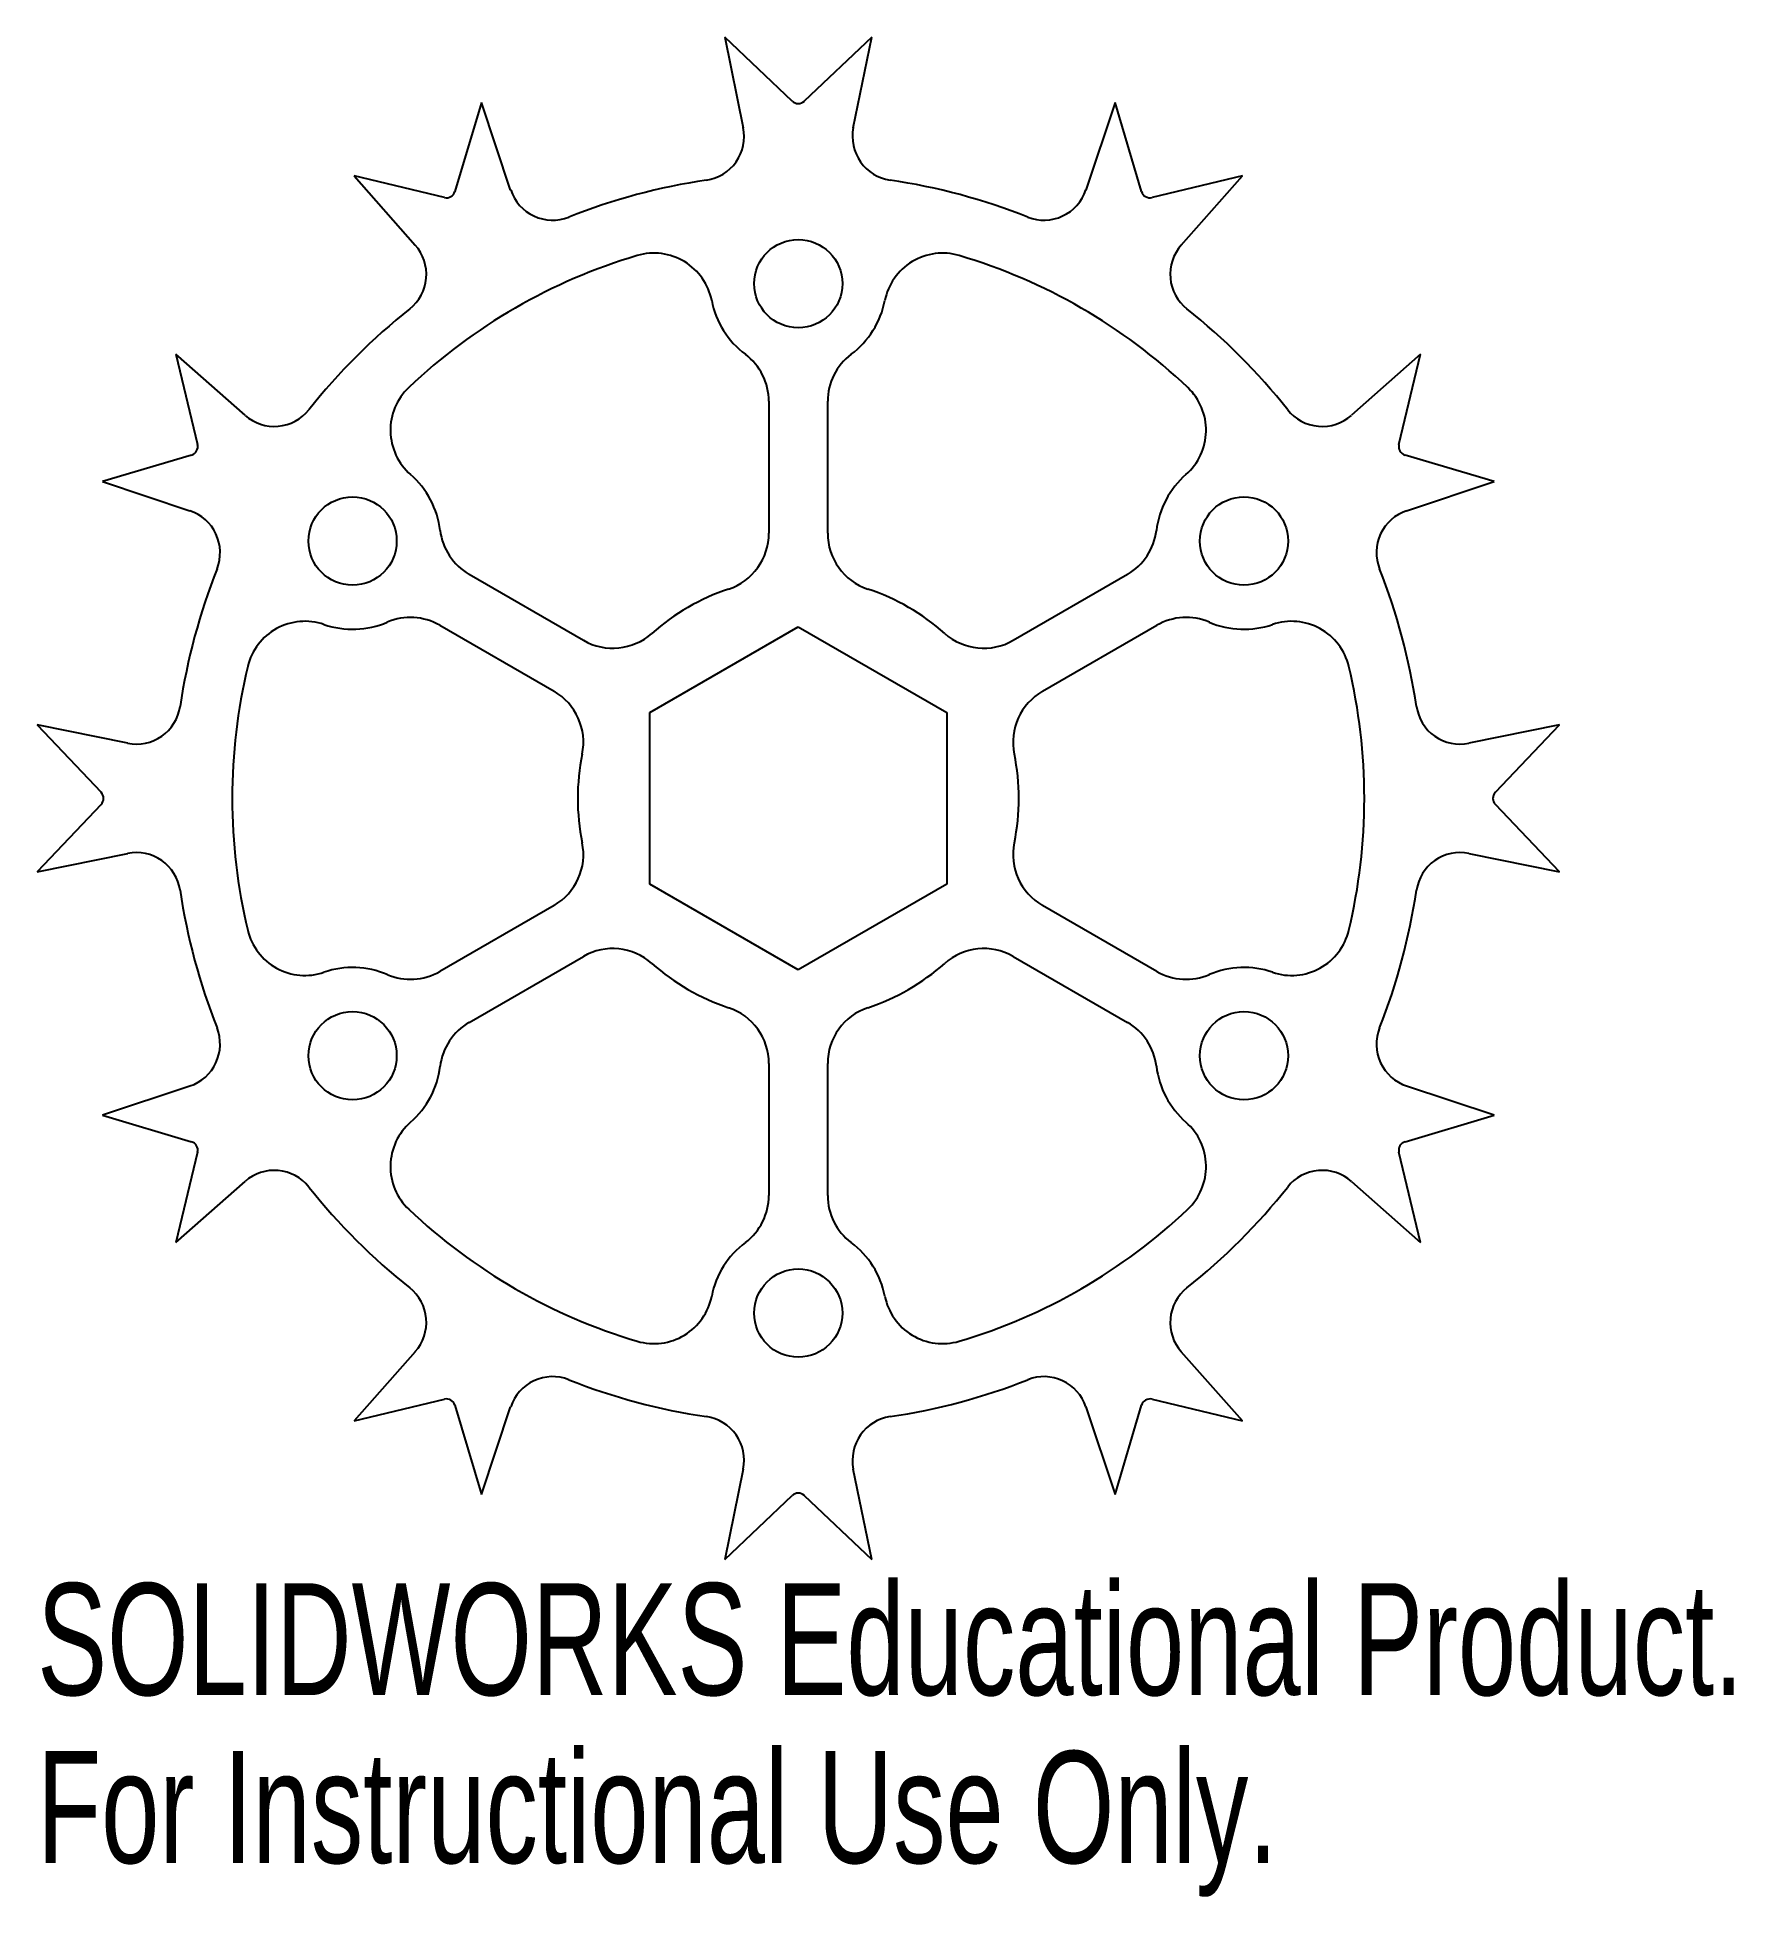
# Model space of a CAD drawing. Header units: inches. Extents: x -1.29 to 1.59, y -1.87 to 1.29.
import ezdxf

# ---------------------------------------------------------------- set-up
doc = ezdxf.new("R2010")
doc.units = ezdxf.units.IN
doc.header["$MEASUREMENT"] = 0
doc.styles.add('SLDTEXTSTYLE0', font='TXT', dxfattribs={"width": 0.7})

msp = doc.modelspace()

# ---------------------------------------------------------------- linework, layer by layer
at = {"color": 7, "linetype": 'Continuous', "lineweight": 25}
for p, q in [((-0.125, 1.294), (-0.0936, 1.1401)), ((-0.0103, 1.1852), (-0.125, 1.294)), ((0.125, 1.294), (0.0103, 1.1852)), ((0.0936, 1.1401), (0.125, 1.294)), ((-0.5387, 1.1831), (-0.5837, 1.0316)), ((-0.489, 1.0342), (-0.5387, 1.1831)), ((0.5387, 1.1831), (0.489, 1.0342)), ((0.5837, 1.0316), (0.5387, 1.1831)), ((-0.7552, 1.0581), (-0.6512, 0.9406)), ((-0.6015, 1.0213), (-0.7552, 1.0581)), ((0.7552, 1.0581), (0.6015, 1.0213)), ((0.6512, 0.9406), (0.7552, 1.0581)), ((-1.0581, 0.7552), (-1.0213, 0.6015)), ((-0.9406, 0.6512), (-1.0581, 0.7552)), ((1.0581, 0.7552), (0.9406, 0.6512)), ((1.0213, 0.6015), (1.0581, 0.7552)), ((-0.05, 0.675), (-0.05, 0.4507)), ((0.05, 0.4507), (0.05, 0.675)), ((-1.0316, 0.5837), (-1.1831, 0.5387)), ((1.1831, 0.5387), (1.0316, 0.5837)), ((-1.1831, 0.5387), (-1.0342, 0.489)), ((1.0342, 0.489), (1.1831, 0.5387)), ((-0.3653, 0.2686), (-0.5596, 0.3808)), ((0.5596, 0.3808), (0.3653, 0.2686)), ((-0.6096, 0.2942), (-0.4153, 0.182)), ((-0.2525, 0.1458), (0, 0.2916)), ((0, 0.2916), (0.2525, 0.1458)), ((0.4153, 0.182), (0.6096, 0.2942)), ((-0.2525, -0.1458), (-0.2525, 0.1458)), ((0.2525, 0.1458), (0.2525, -0.1458)), ((-1.294, 0.125), (-1.1852, 0.0103)), ((-1.1401, 0.0936), (-1.294, 0.125)), ((1.294, 0.125), (1.1401, 0.0936)), ((1.1852, 0.0103), (1.294, 0.125)), ((-1.1852, -0.0103), (-1.294, -0.125)), ((1.294, -0.125), (1.1852, -0.0103)), ((-1.294, -0.125), (-1.1401, -0.0936)), ((1.1401, -0.0936), (1.294, -0.125)), ((0, -0.2916), (-0.2525, -0.1458)), ((0.2525, -0.1458), (0, -0.2916)), ((-0.4153, -0.182), (-0.6096, -0.2942)), ((0.6096, -0.2942), (0.4153, -0.182)), ((-0.5596, -0.3808), (-0.3653, -0.2686)), ((0.3653, -0.2686), (0.5596, -0.3808)), ((-0.05, -0.4507), (-0.05, -0.675)), ((0.05, -0.675), (0.05, -0.4507)), ((-1.0342, -0.489), (-1.1831, -0.5387)), ((1.1831, -0.5387), (1.0342, -0.489)), ((-1.1831, -0.5387), (-1.0316, -0.5837)), ((1.0316, -0.5837), (1.1831, -0.5387)), ((-1.0213, -0.6015), (-1.0581, -0.7552)), ((1.0581, -0.7552), (1.0213, -0.6015)), ((-1.0581, -0.7552), (-0.9406, -0.6512)), ((0.9406, -0.6512), (1.0581, -0.7552)), ((-0.6512, -0.9406), (-0.7552, -1.0581)), ((0.7552, -1.0581), (0.6512, -0.9406)), ((-0.7552, -1.0581), (-0.6015, -1.0213)), ((-0.5837, -1.0316), (-0.5387, -1.1831)), ((-0.5387, -1.1831), (-0.489, -1.0342)), ((0.489, -1.0342), (0.5387, -1.1831)), ((0.5387, -1.1831), (0.5837, -1.0316)), ((0.6015, -1.0213), (0.7552, -1.0581)), ((-0.0936, -1.1401), (-0.125, -1.294)), ((0.125, -1.294), (0.0936, -1.1401)), ((-0.125, -1.294), (-0.0103, -1.1852)), ((0.0103, -1.1852), (0.125, -1.294))]:
    msp.add_line(p, q, dxfattribs=at)
for centre in [(0, 0.875), (-0.7578, 0.4375), (0.7578, 0.4375), (-0.7578, -0.4375), (0.7578, -0.4375), (0, -0.875)]:
    msp.add_circle(centre, 0.075, dxfattribs=at)
for centre, radius, start, end in [((0, 1.1961), 0.015, 226.5177, 313.4823), ((-0.1671, 1.1252), 0.075, 278.4494, 11.5177), ((0.1671, 1.1252), 0.075, 168.4823, 261.5506), ((0, 0), 1.0625, 98.4494, 111.5506), ((0, 0), 1.0625, 68.4494, 81.5506), ((-0.5981, 1.0359), 0.015, 256.5177, 343.4823), ((-0.4178, 1.058), 0.075, 198.4823, 291.5506), ((0.4178, 1.058), 0.075, 248.4494, 341.5177), ((0.5981, 1.0359), 0.015, 196.5177, 283.4823), ((0, 0), 0.9625, 106.525, 133.475), ((-0.7073, 0.8908), 0.075, 308.4494, 41.5177), ((-0.2453, 0.8269), 0.1, 11.0987, 106.525), ((0.2453, 0.8269), 0.1, 73.475, 168.9013), ((0, 0), 0.9625, 46.525, 73.475), ((0.7073, 0.8908), 0.075, 138.4823, 231.5506), ((0, 0), 1.0625, 128.4494, 141.5506), ((0, 0.875), 0.15, 191.0987, 233.1301), ((0, 0.875), 0.15, 306.8699, 348.9013), ((0, 0), 1.0625, 38.4494, 51.5506), ((-0.15, 0.675), 0.1, 0, 53.1301), ((0.15, 0.675), 0.1, 126.8699, 180), ((-0.5934, 0.6259), 0.1, 133.475, 228.9013), ((0.5934, 0.6259), 0.1, 311.0987, 46.525), ((-0.8908, 0.7073), 0.075, 228.4823, 321.5506), ((0.8908, 0.7073), 0.075, 218.4494, 311.5177), ((-1.0359, 0.5981), 0.015, 286.5177, 13.4823), ((1.0359, 0.5981), 0.015, 166.5177, 253.4823), ((-0.7578, 0.4375), 0.15, 6.8699, 48.9013), ((0.7578, 0.4375), 0.15, 131.0987, 173.1301), ((-1.058, 0.4178), 0.075, 338.4494, 71.5177), ((1.058, 0.4178), 0.075, 108.4823, 201.5506), ((-0.5096, 0.4674), 0.1, 186.8699, 240), ((-0.15, 0.4507), 0.1, 288.4085, 0), ((0.15, 0.4507), 0.1, 180, 251.5915), ((0.5096, 0.4674), 0.1, 300, 353.1301), ((0, 0), 1.0625, 158.4494, 171.5506), ((0, 0), 1.0625, 8.4494, 21.5506), ((0, 0), 0.375, 108.4085, 131.5915), ((0, 0), 0.375, 48.4085, 71.5915), ((-0.8388, 0.201), 0.1, 71.0987, 166.525), ((-0.7578, 0.4375), 0.15, 251.0987, 293.1301), ((-0.6596, 0.2076), 0.1, 60, 113.1301), ((0.6596, 0.2076), 0.1, 66.8699, 120), ((0.7578, 0.4375), 0.15, 246.8699, 288.9013), ((0.8388, 0.201), 0.1, 13.475, 108.9013), ((-0.3153, 0.3553), 0.1, 240, 311.5915), ((0.3153, 0.3553), 0.1, 228.4085, 300), ((0, 0), 0.9625, 166.525, 193.475), ((0, 0), 0.9625, 346.525, 13.475), ((-0.4653, 0.0954), 0.1, 348.4085, 60), ((0.4653, 0.0954), 0.1, 120, 191.5915), ((-1.1252, 0.1671), 0.075, 258.4823, 351.5506), ((1.1252, 0.1671), 0.075, 188.4494, 281.5177), ((0, 0), 0.375, 168.4085, 191.5915), ((0, 0), 0.375, 348.4085, 11.5915), ((-1.1961, 0), 0.015, 316.5177, 43.4823), ((1.1961, 0), 0.015, 136.5177, 223.4823), ((-1.1252, -0.1671), 0.075, 8.4494, 101.5177), ((-0.4653, -0.0954), 0.1, 300, 11.5915), ((0.4653, -0.0954), 0.1, 168.4085, 240), ((1.1252, -0.1671), 0.075, 78.4823, 171.5506), ((0, 0), 1.0625, 188.4494, 201.5506), ((0, 0), 1.0625, 338.4494, 351.5506), ((-0.8388, -0.201), 0.1, 193.475, 288.9013), ((0.8388, -0.201), 0.1, 251.0987, 346.525), ((-0.3153, -0.3553), 0.1, 48.4085, 120), ((0, 0), 0.375, 228.4085, 251.5915), ((0, 0), 0.375, 288.4085, 311.5915), ((0.3153, -0.3553), 0.1, 60, 131.5915), ((-0.7578, -0.4375), 0.15, 66.8699, 108.9013), ((-0.6596, -0.2076), 0.1, 246.8699, 300), ((0.6596, -0.2076), 0.1, 240, 293.1301), ((0.7578, -0.4375), 0.15, 71.0987, 113.1301), ((-0.15, -0.4507), 0.1, 0, 71.5915), ((0.15, -0.4507), 0.1, 108.4085, 180), ((-1.058, -0.4178), 0.075, 288.4823, 21.5506), ((-0.5096, -0.4674), 0.1, 120, 173.1301), ((0.5096, -0.4674), 0.1, 6.8699, 60), ((1.058, -0.4178), 0.075, 158.4494, 251.5177), ((-0.7578, -0.4375), 0.15, 311.0987, 353.1301), ((0.7578, -0.4375), 0.15, 186.8699, 228.9013), ((-0.5934, -0.6259), 0.1, 131.0987, 226.525), ((0.5934, -0.6259), 0.1, 313.475, 48.9013), ((-1.0359, -0.5981), 0.015, 346.5177, 73.4823), ((1.0359, -0.5981), 0.015, 106.5177, 193.4823), ((-0.8908, -0.7073), 0.075, 38.4494, 131.5177), ((0, 0), 1.0625, 218.4494, 231.5506), ((0, 0), 1.0625, 308.4494, 321.5506), ((0.8908, -0.7073), 0.075, 48.4823, 141.5506), ((-0.15, -0.675), 0.1, 306.8699, 0), ((0.15, -0.675), 0.1, 180, 233.1301), ((0, 0), 0.9625, 226.525, 253.475), ((0, 0), 0.9625, 286.525, 313.475), ((0, -0.875), 0.15, 126.8699, 168.9013), ((0, -0.875), 0.15, 11.0987, 53.1301), ((-0.7073, -0.8908), 0.075, 318.4823, 51.5506), ((-0.2453, -0.8269), 0.1, 253.475, 348.9013), ((0.2453, -0.8269), 0.1, 191.0987, 286.525), ((0.7073, -0.8908), 0.075, 128.4494, 221.5177), ((-0.4178, -1.058), 0.075, 68.4494, 161.5177), ((0, 0), 1.0625, 248.4494, 261.5506), ((0, 0), 1.0625, 278.4494, 291.5506), ((0.4178, -1.058), 0.075, 18.4823, 111.5506), ((-0.5981, -1.0359), 0.015, 16.5177, 103.4823), ((0.5981, -1.0359), 0.015, 76.5177, 163.4823), ((-0.1671, -1.1252), 0.075, 348.4823, 81.5506), ((0.1671, -1.1252), 0.075, 98.4494, 191.5177), ((0, -1.1961), 0.015, 46.5177, 133.4823)]:
    msp.add_arc(centre, radius, start, end, dxfattribs=at)

# ---------------------------------------------------------------- texts
at = {"color": 7, "linetype": 'Continuous', "char_height": 0.1903, "attachment_point": 1, "style": 'SLDTEXTSTYLE0'}
for s, insert in [('SOLIDWORKS Educational Product.', (-1.294, -1.3341)), ('For Instructional Use Only.', (-1.294, -1.6196))]:
    msp.add_mtext(s, dxfattribs=dict(at, insert=insert))

doc.saveas('drawing.dxf')
